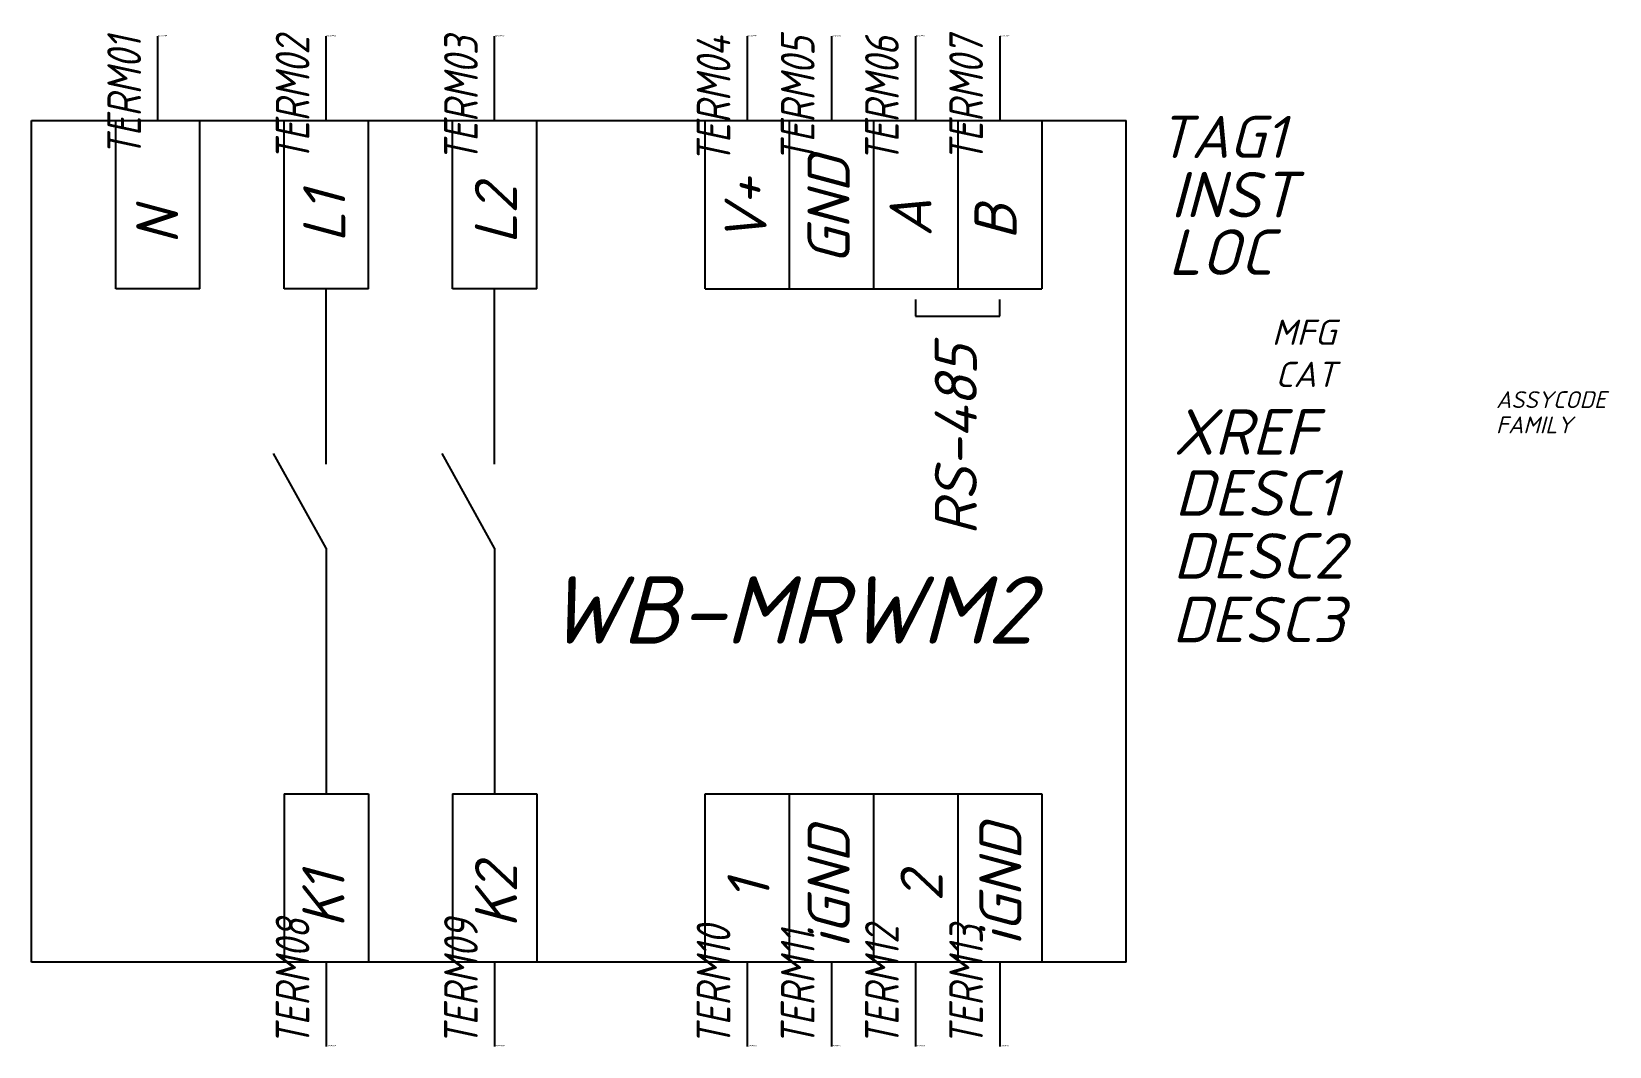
# Model space of a CAD drawing. Header units: millimetres. Extents: x -7.5 to 86.2, y -60 to 0.3.
import ezdxf
from ezdxf.enums import TextEntityAlignment as Align

# ---------------------------------------------------------------- set-up
doc = ezdxf.new("R2010")
doc.units = ezdxf.units.MM
doc.header["$LTSCALE"] = 6
doc.styles.add('WD_IEC', font='isocpeui.ttf', dxfattribs={"height": 2.5})
doc.styles.add('текст', font='isocpeui.ttf')

msp = doc.modelspace()

# ---------------------------------------------------------------- linework, layer by layer
for p, q in [((0, -5), (0, 0)), ((10, -5), (10, 0)), ((20, -5), (20, 0)), ((35, 0), (35, -5)), ((40, 0), (40, -5)), ((45, 0), (45, -5)), ((50, 0), (50, -5)), ((-7.5, -5), (57.5, -5)), ((-7.5, -55), (-7.5, -5)), ((-2.5, -15), (-2.5, -5)), ((2.5, -15), (2.5, -5)), ((7.5, -15), (7.5, -5)), ((12.5, -15), (12.5, -5)), ((17.5, -15), (17.5, -5)), ((22.5, -15), (22.5, -5)), ((32.5, -15), (32.5, -5)), ((37.5, -5), (37.5, -15)), ((42.5, -5), (42.5, -15)), ((47.5, -5), (47.5, -15)), ((52.5, -5), (52.5, -15)), ((57.5, -55), (57.5, -5)), ((2.5, -15), (-2.5, -15)), ((12.5, -15), (7.5, -15)), ((10, -25.412), (10, -15)), ((22.5, -15), (17.5, -15)), ((20, -25.412), (20, -15)), ((32.5, -15), (37.5, -15)), ((37.5, -15), (42.5, -15)), ((42.5, -15), (47.5, -15)), ((45, -15.625), (45, -16.625)), ((47.5, -15), (52.5, -15)), ((50, -16.625), (50, -15.625)), ((45, -16.625), (50, -16.625)), ((10, -30.412), (6.875, -24.787)), ((20, -30.412), (16.875, -24.787)), ((10, -30.412), (10, -45)), ((20, -30.412), (20, -45)), ((7.5, -45), (12.5, -45)), ((7.5, -45), (7.5, -55)), ((12.5, -45), (12.5, -55)), ((17.5, -45), (22.5, -45)), ((17.5, -45), (17.5, -55)), ((22.5, -45), (22.5, -55)), ((32.5, -45), (37.5, -45)), ((32.5, -55), (32.5, -45)), ((37.5, -45), (42.5, -45)), ((37.5, -45), (37.5, -55)), ((42.5, -45), (47.5, -45)), ((42.5, -45), (42.5, -55)), ((47.5, -45), (52.5, -45)), ((47.5, -45), (47.5, -55)), ((52.5, -45), (52.5, -55)), ((57.5, -55), (-7.5, -55)), ((10, -55), (10, -60)), ((20, -55), (20, -60)), ((35, -55), (35, -60)), ((40, -55), (40, -60)), ((45, -55), (45, -60)), ((50, -55), (50, -60))]:
    msp.add_line(p, q)

# ---------------------------------------------------------------- texts
at = {"style": 'текст'}
for s, p in [('GND', (41.083, -13.561)), ('V+', (36.15, -12.355)), ('L1', (11.13, -12.251)), ('L2', (21.323, -12.344)), ('N', (1.217, -12.344)), ('A', (45.946, -11.907)), ('B', (50.993, -12.09)), ('RS-485', (48.638, -29.645)), ('iGND', (41.091, -54.162)), ('iGND', (51.286, -54.015)), ('K1', (11.084, -52.941)), ('K2', (21.334, -52.941)), ('2', (46.602, -51.398)), ('1', (36.327, -51.36))]:
    msp.add_text(s, height=2.5, rotation=90, dxfattribs=at).set_placement(p)
msp.add_text('WB-MRWM2', height=4, dxfattribs=at).set_placement((23.093, -36.073))
at = {"style": 'WD_IEC', "width": 0.8}
for tag, p in [('TERM01', (-1, 0)), ('TERM02', (9, 0)), ('TERM03', (19, 0)), ('TERM04', (34, 0)), ('TERM05', (39, 0)), ('TERM06', (44, 0)), ('TERM07', (49, 0))]:
    msp.add_attdef(tag, text='', height=2, rotation=90, dxfattribs=at).set_placement(p, align=Align.RIGHT)
at = {"style": 'WD_IEC', "flags": 1}
for tag, p, height in [('X2TERM01', (0, 0), 0.08), ('X2TERM02', (10, 0), 0.08), ('X2TERM03', (20, 0), 0.08), ('X2TERM04', (35, 0), 0.08), ('X2TERM05', (40, 0), 0.08), ('X2TERM06', (45, 0), 0.08), ('X2TERM07', (50, 0), 0.08), ('X2LINK', (0, -5), 0.01), ('ASSYCODE', (79.469, -22.082), 1), ('FAMILY', (79.469, -23.582), 1), ('X8TERM08', (10, -60), 0.08), ('X8TERM09', (20, -60), 0.08), ('X8TERM10', (35, -60), 0.08), ('X8TERM11', (40, -60), 0.08), ('X8TERM12', (45, -60), 0.08), ('X8TERM13', (50, -60), 0.08)]:
    msp.add_attdef(tag, p, '', height=height, dxfattribs=at)
at = {"style": 'WD_IEC'}
msp.add_attdef('TAG1', (59.391, -7.226), 'A', height=2.5, dxfattribs=at)
for tag, p in [('INST', (67.59, -10.758)), ('LOC', (66.2, -14.171)), ('XREF', (68.837, -24.853)), ('DESC1', (70.072, -28.476)), ('DESC2', (70.469, -32.212)), ('DESC3', (70.469, -35.992))]:
    msp.add_attdef(tag, text='', height=2.7, dxfattribs=at).set_placement(p, align=Align.RIGHT)
at = {"style": 'WD_IEC', "flags": 9}
for tag, text, p in [('MFG', 'Wiren Board', (69.969, -18.332)), ('CAT', 'WB-MRWM2', (69.969, -20.832))]:
    msp.add_attdef(tag, text=text, height=1.5, dxfattribs=at).set_placement(p, align=Align.RIGHT)
at = {"style": 'WD_IEC', "width": 0.8}
for tag, p in [('TERM08', (9, -60)), ('TERM09', (19, -60)), ('TERM10', (34, -60)), ('TERM11', (39, -60)), ('TERM12', (44, -60)), ('TERM13', (49, -60))]:
    msp.add_attdef(tag, p, '', height=2, rotation=90, dxfattribs=at)

doc.saveas('drawing.dxf')
